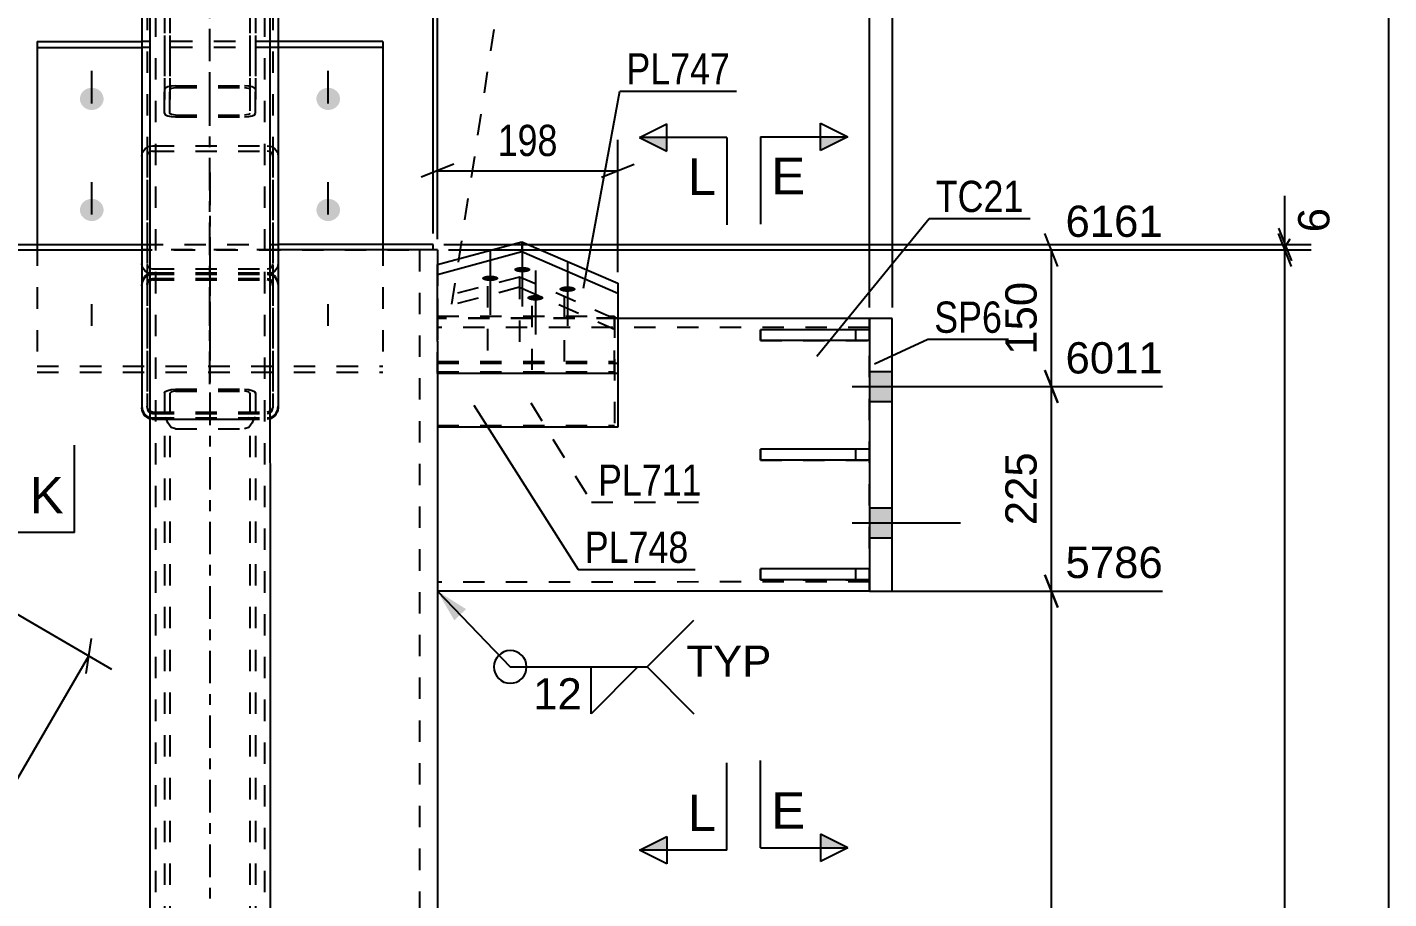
# Model space of a CAD drawing. Header units: millimetres. Extents: x -282 to 907, y -340 to 501.
# Drawn here: x -16.8 to 108, y 294.5 to 374.4 of the extents above; entities that cross this region are included whole.
import ezdxf

# ---------------------------------------------------------------- set-up
doc = ezdxf.new("R2010")
doc.units = ezdxf.units.MM
doc.linetypes.add('DXK_LINE_DOT2', pattern=[3.9198, 1.9599, -1.9599])
doc.linetypes.add('DXK_LINE_DOT3', pattern=[5.9187, 2.979, -0.9799, 0.9799, -0.9799])
doc.styles.add('Arial', font='ARIAL.TTF', dxfattribs={"height": 0.2})
doc.styles.add('Arial Narrow', font='ARIALN.TTF', dxfattribs={"height": 0.2})

# ---------------------------------------------------------------- blocks, each defined once
blk = doc.blocks.new('Part-284934793-47444 - 47433')
at = {"color": 2, "linetype": 'Continuous'}
for p, q in [((-19.02, 353.99), (-6.27, 353.99)), ((19.02, 353.99), (6.23, 353.99)), ((20.83, 353.99), (20.42, 353.99)), ((20.83, 353.99), (20.83, 352.65)), ((20.83, 345.61), (20.83, 119.79))]:
    blk.add_line(p, q, dxfattribs=at)
at = {"color": 7, "linetype": 'DXK_LINE_DOT2'}
for p, q in [((6.23, 353.99), (-6.27, 353.99)), ((20.42, 353.99), (19.02, 353.99)), ((19.17, 353.99), (19.17, 30.17)), ((20.83, 352.65), (20.83, 345.61))]:
    blk.add_line(p, q, dxfattribs=at)
at = {"color": 7, "linetype": 'DXK_LINE_DOT3'}
blk.add_line((0, 30.17), (0, 353.99), dxfattribs=at)
blk = doc.blocks.new('Part-284934793-47492 - 47433')
at = {"color": 2, "linetype": 'Continuous'}
for p, q in [((-20.42, 353.99), (-20.42, 354.49)), ((-20.42, 354.49), (-6.27, 354.49)), ((20.42, 354.49), (6.23, 354.49)), ((20.42, 353.99), (20.42, 354.49)), ((-20.42, 353.99), (-19.02, 353.99)), ((20.42, 353.99), (19.02, 353.99))]:
    blk.add_line(p, q, dxfattribs=at)
at = {"color": 7, "linetype": 'DXK_LINE_DOT2'}
for p, q in [((-6.27, 354.49), (6.23, 354.49)), ((-19.02, 353.99), (19.02, 353.99))]:
    blk.add_line(p, q, dxfattribs=at)
blk = doc.blocks.new('Part-284934793-47437 - 47433')
at = {"color": 7, "linetype": 'DXK_LINE_DOT2'}
for p, q in [((-5.97, 404.53), (-6.19, 404.08)), ((-5.65, 404.83), (-5.97, 404.53)), ((-5.27, 404.94), (-5.65, 404.83)), ((-5.46, 404.19), (-5.27, 404.24)), ((-5.27, 404.94), (5.23, 404.94)), ((-5.27, 404.24), (5.23, 404.24)), ((5.62, 404.83), (5.23, 404.94)), ((5.23, 404.24), (5.42, 404.19)), ((5.94, 404.53), (5.62, 404.83)), ((6.16, 404.08), (5.94, 404.53)), ((-6.19, 404.08), (-6.27, 403.55)), ((-6.27, 403.55), (-6.27, 386.47)), ((-5.77, 403.55), (-5.73, 403.82)), ((-5.77, 403.55), (-5.77, 339.53)), ((-5.73, 403.82), (-5.62, 404.04)), ((-5.62, 404.04), (-5.46, 404.19)), ((5.42, 404.19), (5.59, 404.04)), ((5.59, 404.04), (5.7, 403.82)), ((5.7, 403.82), (5.73, 403.55)), ((5.73, 403.55), (5.73, 339.53)), ((6.23, 403.55), (6.16, 404.08)), ((6.23, 403.55), (6.23, 386.47)), ((-6.27, 389), (-6.19, 388.47)), ((-6.19, 388.47), (-5.97, 388.02)), ((-5.97, 388.02), (-5.65, 387.72)), ((-5.73, 388.73), (-5.77, 389)), ((-5.62, 388.51), (-5.73, 388.73)), ((-5.46, 388.36), (-5.62, 388.51)), ((-5.27, 388.3), (-5.46, 388.36)), ((-5.27, 388.3), (5.23, 388.3)), ((5.42, 388.36), (5.23, 388.3)), ((5.59, 388.51), (5.42, 388.36)), ((5.7, 388.73), (5.59, 388.51)), ((5.62, 387.72), (5.94, 388.02)), ((5.73, 389), (5.7, 388.73)), ((5.94, 388.02), (6.16, 388.47)), ((6.16, 388.47), (6.23, 389)), ((-5.65, 387.72), (-5.27, 387.61)), ((-5.27, 387.61), (5.23, 387.61)), ((5.23, 387.61), (5.62, 387.72)), ((-6.27, 350.71), (-6.19, 351.12)), ((-5.73, 350.91), (-5.77, 350.71)), ((-5.62, 351.09), (-5.73, 350.91)), ((-5.65, 351.69), (-5.27, 351.77)), ((-5.46, 351.2), (-5.62, 351.09)), ((-5.27, 351.24), (-5.46, 351.2)), ((-5.27, 351.77), (5.23, 351.77)), ((-5.27, 351.24), (5.23, 351.24)), ((5.23, 351.77), (5.62, 351.69)), ((5.43, 351.2), (5.23, 351.24)), ((5.59, 351.09), (5.43, 351.2)), ((5.7, 350.91), (5.59, 351.09)), ((5.73, 350.71), (5.7, 350.91)), ((6.16, 351.12), (6.23, 350.71)), ((-5.77, 339.53), (-5.73, 339.33)), ((5.7, 339.33), (5.73, 339.53)), ((-5.73, 339.33), (-5.62, 339.16)), ((-5.62, 339.16), (-5.46, 339.04)), ((-5.44, 338.5), (-5.52, 338.52)), ((-5.46, 339.04), (-5.27, 339)), ((-5.27, 338.47), (-5.44, 338.5)), ((-5.27, 339), (5.23, 339)), ((-5.27, 338.47), (5.23, 338.47)), ((5.23, 339), (5.43, 339.04)), ((5.48, 338.52), (5.23, 338.47)), ((5.43, 339.04), (5.59, 339.16)), ((5.59, 339.16), (5.7, 339.33))]:
    blk.add_line(p, q, dxfattribs=at)
at = {"color": 7, "linetype": 'DXK_LINE_DOT3'}
blk.add_line((-0.02, 341.69), (-0.02, 399.71), dxfattribs=at)
at = {"color": 2, "linetype": 'Continuous'}
for p, q in [((-6.27, 386.47), (-6.27, 339.53)), ((6.23, 386.47), (6.23, 339.53)), ((-6.19, 339.12), (-6.27, 339.53)), ((6.23, 339.53), (6.16, 339.12)), ((-5.52, 338.52), (-5.65, 338.55)), ((5.62, 338.55), (5.48, 338.52))]:
    blk.add_line(p, q, dxfattribs=at)
at = {"color": 7, "linetype": 'DXK_LINE_DOT2'}
for centre, start, end in [((-5.22, 350.75), 114.3329, 159.2536), ((5.19, 350.75), 20.7474, 65.6681)]:
    blk.add_arc(centre, 1.03, start, end, dxfattribs=at)
at = {"color": 2, "linetype": 'Continuous'}
for centre, start, end in [((-5.22, 339.49), 200.7474, 245.6681), ((5.19, 339.49), 294.3329, 339.2536)]:
    blk.add_arc(centre, 1.03, start, end, dxfattribs=at)
blk = doc.blocks.new('Part-284934793-47438 - 47433')
at = {"color": 7, "linetype": 'DXK_LINE_DOT2'}
for p, q in [((-4.18, 340.87), (-4.11, 341.01)), ((-4.18, 340.87), (-4.18, 125.44)), ((-4.11, 341.01), (-3.89, 341.12)), ((-3.89, 341.12), (-3.57, 341.2)), ((-3.64, 340.94), (-3.68, 340.87)), ((-3.68, 340.87), (-3.68, 125.44)), ((-3.54, 341), (-3.64, 340.94)), ((-3.57, 341.2), (-3.18, 341.22)), ((-3.37, 341.03), (-3.54, 341)), ((-3.18, 341.05), (-3.37, 341.03)), ((-3.18, 341.22), (3.15, 341.22)), ((-3.18, 341.05), (3.15, 341.05)), ((3.15, 341.22), (3.53, 341.2)), ((3.34, 341.03), (3.15, 341.05)), ((3.5, 341), (3.34, 341.03)), ((3.61, 340.94), (3.5, 341)), ((3.53, 341.2), (3.86, 341.12)), ((3.65, 340.87), (3.61, 340.94)), ((3.65, 340.87), (3.65, 125.44)), ((3.86, 341.12), (4.07, 341.01)), ((4.07, 341.01), (4.15, 340.87)), ((4.15, 340.87), (4.15, 125.44)), ((-4.11, 338.52), (-4.18, 338.66)), ((-4, 338.47), (-4.11, 338.52)), ((-4, 338.47), (3.97, 338.47)), ((-3.89, 338.15), (-4, 338.47)), ((-3.57, 337.73), (-3.89, 338.15)), ((-3.68, 338.66), (-3.64, 338.59)), ((-3.64, 338.59), (-3.54, 338.53)), ((-3.54, 338.53), (-3.37, 338.49)), ((-3.37, 338.49), (-3.18, 338.48)), ((-3.18, 338.48), (3.15, 338.48)), ((3.15, 338.48), (3.34, 338.49)), ((3.34, 338.49), (3.5, 338.53)), ((3.5, 338.53), (3.61, 338.59)), ((3.86, 338.15), (3.53, 337.73)), ((3.61, 338.59), (3.65, 338.66)), ((3.97, 338.47), (3.86, 338.15)), ((4.07, 338.52), (3.97, 338.47)), ((4.15, 338.66), (4.07, 338.52)), ((-3.18, 337.59), (-3.57, 337.73)), ((-3.18, 337.59), (3.15, 337.59)), ((3.53, 337.73), (3.15, 337.59))]:
    blk.add_line(p, q, dxfattribs=at)
blk = doc.blocks.new('Part-284934793-47505 - 47433')
at = {"color": 7, "linetype": 'DXK_LINE_DOT2'}
for p, q in [((20.83, 347.91), (20.83, 337.91)), ((20.83, 347.91), (37.05, 347.91)), ((37.05, 347.91), (37.05, 337.91)), ((20.83, 337.91), (37.05, 337.91))]:
    blk.add_line(p, q, dxfattribs=at)
blk = doc.blocks.new('Part-284934793-47447 - 47433')
at = {"color": 7, "linetype": 'DXK_LINE_DOT2'}
for p, q in [((20.83, 347.72), (20.83, 322.72)), ((37.35, 347.72), (20.83, 347.72)), ((60.42, 346.89), (20.83, 346.89)), ((60.42, 322.72), (60.42, 347.72)), ((60.42, 323.56), (20.83, 323.55))]:
    blk.add_line(p, q, dxfattribs=at)
at = {"color": 2, "linetype": 'Continuous'}
for p, q in [((60.42, 347.72), (37.35, 347.72)), ((60.42, 322.72), (20.83, 322.72))]:
    blk.add_line(p, q, dxfattribs=at)
blk = doc.blocks.new('Part-284934793-47460 - 47433')
at = {"color": 7, "linetype": 'DXK_LINE_DOT2'}
for p, q in [((-6.19, 362.95), (-5.97, 363.26)), ((-5.97, 363.26), (-5.65, 363.46)), ((-5.65, 363.46), (-5.27, 363.53)), ((-5.27, 363.06), (-5.46, 363.03)), ((-5.27, 363.53), (5.23, 363.53)), ((-5.27, 363.06), (5.23, 363.06)), ((5.23, 363.53), (5.62, 363.46)), ((5.42, 363.03), (5.23, 363.06)), ((5.62, 363.46), (5.94, 363.26)), ((5.94, 363.26), (6.16, 362.95)), ((-6.27, 362.59), (-6.19, 362.95)), ((-6.27, 362.59), (-6.27, 339.67)), ((-5.73, 362.77), (-5.77, 362.59)), ((-5.77, 362.59), (-5.77, 339.67)), ((-5.62, 362.92), (-5.73, 362.77)), ((-5.46, 363.03), (-5.62, 362.92)), ((5.59, 362.92), (5.42, 363.03)), ((5.7, 362.77), (5.59, 362.92)), ((5.73, 362.59), (5.7, 362.77)), ((5.73, 362.59), (5.73, 339.67)), ((6.16, 362.95), (6.23, 362.59)), ((6.23, 362.59), (6.23, 339.67)), ((-6.19, 352.37), (-6.27, 352.73)), ((-5.97, 352.06), (-6.19, 352.37)), ((-5.65, 351.86), (-5.97, 352.06)), ((-5.77, 352.73), (-5.73, 352.55)), ((-5.73, 352.55), (-5.62, 352.39)), ((-5.27, 351.9), (-5.65, 351.82)), ((-5.27, 351.79), (-5.65, 351.86)), ((-5.62, 352.39), (-5.46, 352.29)), ((-5.46, 352.29), (-5.27, 352.26)), ((-5.27, 352.26), (5.23, 352.26)), ((-5.27, 351.9), (5.23, 351.9)), ((5.23, 352.26), (5.42, 352.29)), ((5.62, 351.82), (5.23, 351.9)), ((5.62, 351.86), (5.23, 351.79)), ((5.42, 352.29), (5.59, 352.39)), ((5.59, 352.39), (5.7, 352.55)), ((5.94, 352.06), (5.62, 351.86)), ((5.7, 352.55), (5.73, 352.73)), ((6.16, 352.37), (5.94, 352.06)), ((6.23, 352.73), (6.16, 352.37)), ((-6.19, 351.25), (-6.27, 350.84)), ((-5.77, 350.84), (-5.73, 351.04)), ((-5.73, 351.04), (-5.62, 351.22)), ((-5.62, 351.22), (-5.46, 351.33)), ((-5.46, 351.33), (-5.27, 351.37)), ((-5.27, 351.79), (5.23, 351.79)), ((-5.27, 351.37), (5.23, 351.37)), ((5.23, 351.37), (5.42, 351.33)), ((5.42, 351.33), (5.59, 351.22)), ((5.59, 351.22), (5.7, 351.04)), ((5.7, 351.04), (5.73, 350.84)), ((6.23, 350.84), (6.16, 351.25)), ((-6.27, 339.67), (-6.19, 339.26)), ((-5.73, 339.46), (-5.77, 339.67)), ((-5.62, 339.29), (-5.73, 339.46)), ((5.7, 339.46), (5.59, 339.29)), ((5.73, 339.67), (5.7, 339.46)), ((6.16, 339.26), (6.23, 339.67)), ((-5.65, 338.68), (-5.27, 338.6)), ((-5.46, 339.18), (-5.62, 339.29)), ((-5.27, 339.13), (-5.46, 339.18)), ((-5.27, 339.13), (5.23, 339.13)), ((-5.27, 338.6), (5.23, 338.6)), ((5.43, 339.18), (5.23, 339.13)), ((5.23, 338.6), (5.62, 338.68)), ((5.59, 339.29), (5.43, 339.18))]:
    blk.add_line(p, q, dxfattribs=at)
at = {"color": 7, "linetype": 'DXK_LINE_DOT3'}
blk.add_line((-0.02, 361.08), (-0.02, 341.83), dxfattribs=at)
at = {"color": 7, "linetype": 'DXK_LINE_DOT2'}
for centre, start, end in [((-5.22, 350.88), 114.3204, 159.2422), ((5.19, 350.88), 20.7588, 65.6806), ((-5.22, 339.63), 200.7588, 245.6806), ((5.19, 339.63), 294.3204, 339.2422)]:
    blk.add_arc(centre, 1.03, start, end, dxfattribs=at)
blk = doc.blocks.new('Part-284934793-47462 - 47433')
at = {"color": 2, "linetype": 'Continuous'}
for p, q in [((-15.85, 373.11), (-15.85, 354.49)), ((-15.85, 373.11), (-6.27, 373.11)), ((15.82, 373.11), (6.23, 373.11)), ((15.82, 373.11), (15.82, 354.49)), ((-15.85, 372.54), (-6.27, 372.54)), ((15.82, 372.54), (6.23, 372.54))]:
    blk.add_line(p, q, dxfattribs=at)
at = {"color": 7, "linetype": 'DXK_LINE_DOT2'}
for p, q in [((6.23, 373.11), (-6.27, 373.11)), ((6.23, 372.54), (-6.27, 372.54)), ((-15.85, 354.49), (-15.85, 342.78)), ((15.82, 354.49), (15.82, 342.78)), ((-15.85, 343.35), (15.82, 343.35)), ((-15.85, 342.78), (15.82, 342.78))]:
    blk.add_line(p, q, dxfattribs=at)
blk = doc.blocks.new('Part-284934793-47474 - 47433')
at = {"color": 2, "linetype": 'Continuous'}
for p, q in [((60.42, 347.72), (60.42, 322.72)), ((62.5, 347.72), (60.42, 347.72)), ((62.5, 322.72), (62.5, 347.72)), ((60.42, 322.72), (62.5, 322.72))]:
    blk.add_line(p, q, dxfattribs=at)
blk = doc.blocks.new('Part-284934793-47476 - 47433')
at = {"color": 2, "linetype": 'Continuous'}
for p, q in [((60.42, 335.72), (50.42, 335.72)), ((50.42, 334.72), (50.42, 335.72)), ((60.42, 335.72), (60.42, 334.72)), ((60.42, 334.72), (50.42, 334.72))]:
    blk.add_line(p, q, dxfattribs=at)
at = {"color": 7, "linetype": 'DXK_LINE_DOT2'}
blk.add_line((59.17, 334.72), (59.17, 335.72), dxfattribs=at)
blk = doc.blocks.new('Part-284934793-47477 - 47433')
at = {"color": 2, "linetype": 'Continuous'}
for p, q in [((60.42, 346.68), (50.42, 346.68)), ((50.42, 345.68), (50.42, 346.68)), ((60.42, 345.68), (50.42, 345.68)), ((60.42, 346.68), (60.42, 345.68))]:
    blk.add_line(p, q, dxfattribs=at)
at = {"color": 7, "linetype": 'DXK_LINE_DOT2'}
blk.add_line((59.17, 345.68), (59.17, 346.68), dxfattribs=at)
blk = doc.blocks.new('Part-284934793-47478 - 47433')
at = {"color": 2, "linetype": 'Continuous'}
for p, q in [((60.42, 324.76), (50.42, 324.76)), ((50.42, 323.76), (50.42, 324.76)), ((60.42, 324.76), (60.42, 323.76)), ((60.42, 323.76), (50.42, 323.76))]:
    blk.add_line(p, q, dxfattribs=at)
at = {"color": 7, "linetype": 'DXK_LINE_DOT2'}
blk.add_line((59.17, 323.76), (59.17, 324.76), dxfattribs=at)
blk = doc.blocks.new('Part-284934793-47479 - 47433')
at = {"color": 7, "linetype": 'DXK_LINE_DOT2'}
for p, q in [((60.42, 335.72), (50.42, 335.72)), ((50.42, 335.72), (50.42, 334.72)), ((59.17, 334.72), (59.17, 335.72)), ((60.42, 334.72), (60.42, 335.72)), ((50.42, 334.72), (60.42, 334.72))]:
    blk.add_line(p, q, dxfattribs=at)
blk = doc.blocks.new('Part-284934793-47480 - 47433')
at = {"color": 7, "linetype": 'DXK_LINE_DOT2'}
for p, q in [((60.42, 346.68), (50.42, 346.68)), ((50.42, 346.68), (50.42, 345.68)), ((50.42, 345.68), (60.42, 345.68)), ((59.17, 345.68), (59.17, 346.68)), ((60.42, 345.68), (60.42, 346.68))]:
    blk.add_line(p, q, dxfattribs=at)
blk = doc.blocks.new('Part-284934793-47481 - 47433')
at = {"color": 7, "linetype": 'DXK_LINE_DOT2'}
for p, q in [((60.42, 324.76), (50.42, 324.76)), ((50.42, 324.76), (50.42, 323.76)), ((59.17, 323.76), (59.17, 324.76)), ((60.42, 323.76), (60.42, 324.76)), ((50.42, 323.76), (60.42, 323.76))]:
    blk.add_line(p, q, dxfattribs=at)
blk = doc.blocks.new('Part-284934793-47498 - 47433')
at = {"color": 7, "linetype": 'DXK_LINE_DOT2'}
for p, q in [((-4.18, 399.33), (-4.11, 399.47)), ((-4.18, 397.17), (-4.18, 399.33)), ((-4.18, 399.33), (-4.18, 368.7)), ((-4.11, 399.47), (-3.89, 399.58)), ((-3.89, 399.58), (-3.57, 399.65)), ((-3.65, 399.4), (-3.68, 399.33)), ((-3.68, 397.17), (-3.68, 399.33)), ((-3.68, 399.33), (-3.68, 368.7)), ((-3.54, 399.46), (-3.65, 399.4)), ((-3.57, 399.65), (-3.18, 399.68)), ((-3.37, 399.49), (-3.54, 399.46)), ((-3.18, 399.51), (-3.37, 399.49)), ((-3.18, 399.68), (3.15, 399.68)), ((-3.18, 399.51), (3.15, 399.51)), ((3.15, 399.68), (3.53, 399.65)), ((3.34, 399.49), (3.15, 399.51)), ((3.5, 399.46), (3.34, 399.49)), ((3.61, 399.4), (3.5, 399.46)), ((3.53, 399.65), (3.86, 399.58)), ((3.65, 399.33), (3.61, 399.4)), ((3.65, 397.17), (3.65, 399.33)), ((3.65, 399.33), (3.65, 368.7)), ((3.86, 399.58), (4.07, 399.47)), ((4.07, 399.47), (4.15, 399.33)), ((4.15, 397.17), (4.15, 399.33)), ((4.15, 399.33), (4.15, 368.7)), ((-4.18, 397.17), (-4.18, 366.52)), ((-4.11, 397.04), (-4.18, 397.17)), ((-3.89, 396.93), (-4.11, 397.04)), ((-3.57, 396.85), (-3.89, 396.93)), ((-3.68, 397.17), (-3.68, 366.52)), ((-3.68, 397.17), (-3.65, 397.1)), ((-3.65, 397.1), (-3.54, 397.05)), ((-3.18, 396.83), (-3.57, 396.85)), ((-3.54, 397.05), (-3.37, 397.01)), ((-3.37, 397.01), (-3.18, 397)), ((-3.18, 397), (3.15, 397)), ((-3.18, 396.83), (3.15, 396.83)), ((3.15, 397), (3.34, 397.01)), ((3.53, 396.85), (3.15, 396.83)), ((3.34, 397.01), (3.5, 397.05)), ((3.5, 397.05), (3.61, 397.1)), ((3.86, 396.93), (3.53, 396.85)), ((3.61, 397.1), (3.65, 397.17)), ((3.65, 397.17), (3.65, 366.52)), ((4.07, 397.04), (3.86, 396.93)), ((4.15, 397.17), (4.07, 397.04)), ((4.15, 397.17), (4.15, 366.52)), ((-4.11, 368.83), (-4.18, 368.7)), ((-4.18, 366.52), (-4.18, 368.7)), ((-3.89, 368.94), (-4.11, 368.83)), ((-3.57, 369.01), (-3.89, 368.94)), ((-3.68, 368.7), (-3.65, 368.76)), ((-3.68, 366.52), (-3.68, 368.7)), ((-3.65, 368.76), (-3.54, 368.82)), ((-3.18, 369.04), (-3.57, 369.01)), ((-3.54, 368.82), (-3.37, 368.86)), ((-3.37, 368.86), (-3.18, 368.87)), ((-3.18, 369.04), (3.15, 369.04)), ((-3.18, 368.87), (3.15, 368.87)), ((3.53, 369.01), (3.15, 369.04)), ((3.15, 368.87), (3.34, 368.86)), ((3.34, 368.86), (3.5, 368.82)), ((3.5, 368.82), (3.61, 368.76)), ((3.86, 368.94), (3.53, 369.01)), ((3.61, 368.76), (3.65, 368.7)), ((3.65, 368.7), (3.65, 366.52)), ((4.07, 368.83), (3.86, 368.94)), ((4.15, 368.7), (4.07, 368.83)), ((4.15, 366.52), (4.15, 368.7)), ((-4.18, 366.52), (-4.11, 366.39)), ((-4.11, 366.39), (-3.89, 366.28)), ((-3.89, 366.28), (-3.57, 366.21)), ((-3.65, 366.46), (-3.68, 366.52)), ((-3.54, 366.4), (-3.65, 366.46)), ((-3.57, 366.21), (-3.18, 366.18)), ((-3.37, 366.37), (-3.54, 366.4)), ((-3.18, 366.35), (-3.37, 366.37)), ((-3.18, 366.35), (3.15, 366.35)), ((-3.18, 366.18), (3.15, 366.18)), ((3.34, 366.37), (3.15, 366.35)), ((3.15, 366.18), (3.53, 366.21)), ((3.5, 366.4), (3.34, 366.37)), ((3.61, 366.46), (3.5, 366.4)), ((3.53, 366.21), (3.86, 366.28)), ((3.65, 366.52), (3.61, 366.46)), ((3.86, 366.28), (4.07, 366.39)), ((4.07, 366.39), (4.15, 366.52))]:
    blk.add_line(p, q, dxfattribs=at)
blk = doc.blocks.new('Part-284934793-47525 - 47433')
at = {"color": 7, "linetype": 'DXK_LINE_DOT2'}
for p, q in [((37.35, 347.74), (20.83, 347.74)), ((20.83, 347.74), (20.83, 337.74)), ((37.35, 347.74), (37.35, 342.66))]:
    blk.add_line(p, q, dxfattribs=at)
at = {"color": 2, "linetype": 'Continuous'}
for p, q in [((37.35, 342.66), (37.35, 337.74)), ((37.35, 337.74), (20.83, 337.74))]:
    blk.add_line(p, q, dxfattribs=at)
blk = doc.blocks.new('Part-284934793-47539 - 47433')
at = {"color": 2, "linetype": 'Continuous'}
for p, q in [((-5.52, 402.93), (-5.51, 119.03)), ((5.48, 402.93), (5.49, 119.03))]:
    blk.add_line(p, q, dxfattribs=at)
at = {"color": 7, "linetype": 'DXK_LINE_DOT2'}
for p, q in [((-5.02, 402.93), (-5.01, 119.03)), ((4.98, 402.93), (4.99, 119.03))]:
    blk.add_line(p, q, dxfattribs=at)
blk = doc.blocks.new('Part-284934793-47546 - 47433')
at = {"color": 7, "linetype": 'DXK_LINE_DOT2'}
for p, q in [((28.36, 351.51), (20.83, 349.55)), ((37.05, 347.68), (28.36, 351.51)), ((28.36, 351.51), (28.36, 350.57)), ((28.36, 350.57), (20.83, 348.61)), ((20.83, 349.55), (20.83, 342.83)), ((28.36, 350.57), (37.05, 346.74)), ((37.05, 342.83), (37.05, 347.68)), ((20.83, 343.77), (37.05, 343.77)), ((20.83, 342.83), (37.05, 342.83))]:
    blk.add_line(p, q, dxfattribs=at)
blk = doc.blocks.new('Part-284934793-47556 - 47433')
at = {"color": 2, "linetype": 'Continuous'}
for p, q in [((20.83, 352.65), (28.57, 354.75)), ((28.57, 354.75), (37.35, 350.95)), ((28.57, 354.75), (28.57, 353.81)), ((28.57, 353.81), (20.83, 351.71)), ((37.35, 350.01), (28.57, 353.81)), ((20.83, 345.61), (20.83, 352.65)), ((37.35, 350.95), (37.35, 342.66)), ((37.35, 342.66), (20.83, 342.66))]:
    blk.add_line(p, q, dxfattribs=at)
at = {"color": 7, "linetype": 'DXK_LINE_DOT2'}
for p, q in [((20.83, 342.66), (20.83, 351.71)), ((20.83, 343.6), (37.35, 343.6))]:
    blk.add_line(p, q, dxfattribs=at)
blk = doc.blocks.new('Bolt-284934793-47563 - 47433')
at = {"linetype": 'Continuous'}
for points in [[(-10.85, 368.86), (-10.62, 368.83), (-10.41, 368.77), (-10.21, 368.66), (-10.04, 368.52), (-9.91, 368.35), (-9.82, 368.15), (-9.77, 367.95), (-9.77, 367.73), (-9.82, 367.52), (-9.91, 367.33), (-10.04, 367.16), (-10.21, 367.02), (-10.41, 366.91), (-10.62, 366.84), (-10.85, 366.82), (-11.08, 366.84), (-11.29, 366.91), (-11.49, 367.02), (-11.65, 367.16), (-11.79, 367.33), (-11.88, 367.52), (-11.93, 367.73), (-11.93, 367.95), (-11.88, 368.15), (-11.79, 368.35), (-11.65, 368.52), (-11.49, 368.66), (-11.29, 368.77), (-11.08, 368.83)], [(10.82, 368.86), (11.04, 368.83), (11.26, 368.77), (11.45, 368.66), (11.62, 368.52), (11.76, 368.35), (11.85, 368.15), (11.89, 367.95), (11.89, 367.73), (11.85, 367.52), (11.76, 367.33), (11.62, 367.16), (11.45, 367.02), (11.26, 366.91), (11.04, 366.84), (10.82, 366.82), (10.59, 366.84), (10.38, 366.91), (10.18, 367.02), (10.01, 367.16), (9.88, 367.33), (9.79, 367.52), (9.74, 367.73), (9.74, 367.95), (9.79, 368.15), (9.88, 368.35), (10.01, 368.52), (10.18, 368.66), (10.38, 368.77), (10.59, 368.83)], [(-10.85, 358.68), (-10.62, 358.65), (-10.41, 358.59), (-10.21, 358.48), (-10.04, 358.34), (-9.91, 358.17), (-9.82, 357.97), (-9.77, 357.77), (-9.77, 357.55), (-9.82, 357.34), (-9.91, 357.15), (-10.04, 356.98), (-10.21, 356.84), (-10.41, 356.73), (-10.62, 356.66), (-10.85, 356.64), (-11.08, 356.66), (-11.29, 356.73), (-11.49, 356.84), (-11.65, 356.98), (-11.79, 357.15), (-11.88, 357.34), (-11.93, 357.55), (-11.93, 357.77), (-11.88, 357.97), (-11.79, 358.17), (-11.65, 358.34), (-11.49, 358.48), (-11.29, 358.59), (-11.08, 358.65)], [(10.82, 358.68), (11.04, 358.65), (11.26, 358.59), (11.45, 358.48), (11.62, 358.34), (11.76, 358.17), (11.85, 357.97), (11.89, 357.77), (11.89, 357.55), (11.85, 357.34), (11.76, 357.15), (11.62, 356.98), (11.45, 356.84), (11.26, 356.73), (11.04, 356.66), (10.82, 356.64), (10.59, 356.66), (10.38, 356.73), (10.18, 356.84), (10.01, 356.98), (9.88, 357.15), (9.79, 357.34), (9.74, 357.55), (9.74, 357.77), (9.79, 357.97), (9.88, 358.17), (10.01, 358.34), (10.18, 358.48), (10.38, 358.59), (10.59, 358.65)]]:
    blk.add_hatch(color=1, dxfattribs=at).paths.add_polyline_path(points)
at = {"color": 1, "linetype": 'Continuous'}
for p, q in [((-10.85, 367.41), (-10.85, 370.4)), ((10.82, 367.41), (10.82, 370.4)), ((-10.85, 357.23), (-10.85, 360.22)), ((10.82, 357.23), (10.82, 360.22))]:
    blk.add_line(p, q, dxfattribs=at)
at = {"color": 1, "linetype": 'DXK_LINE_DOT2'}
for p, q in [((-0.02, 367.41), (-0.02, 370.4)), ((-10.85, 347.05), (-10.85, 350.04)), ((-0.02, 347.05), (-0.02, 350.04)), ((10.82, 347.05), (10.82, 350.04))]:
    blk.add_line(p, q, dxfattribs=at)
blk = doc.blocks.new('Bolt-284934793-47567 - 47433')
at = {"linetype": 'Continuous'}
for points in [[(60.42, 342.85), (60.42, 340.1), (62.5, 340.1), (62.5, 342.85)], [(60.42, 342.85), (60.42, 340.1), (62.5, 340.1), (62.5, 342.85)], [(60.42, 330.35), (60.42, 327.6), (62.5, 327.6), (62.5, 330.35)], [(60.42, 330.35), (60.42, 327.6), (62.5, 327.6), (62.5, 330.35)]]:
    blk.add_hatch(color=1, dxfattribs=at).paths.add_polyline_path(points)
at = {"color": 1, "linetype": 'Continuous'}
for p, q in [((60.42, 342.85), (62.5, 342.85)), ((60.42, 342.85), (62.5, 342.85)), ((58.83, 341.47), (68.75, 341.47)), ((58.83, 341.47), (68.75, 341.47)), ((60.42, 340.1), (62.5, 340.1)), ((60.42, 340.1), (62.5, 340.1)), ((60.42, 330.35), (62.5, 330.35)), ((60.42, 330.35), (62.5, 330.35)), ((58.83, 328.97), (68.75, 328.97)), ((58.83, 328.97), (68.75, 328.97)), ((60.42, 327.6), (62.5, 327.6)), ((60.42, 327.6), (62.5, 327.6))]:
    blk.add_line(p, q, dxfattribs=at)
blk = doc.blocks.new('Bolt-284934793-47575 - 47433')
at = {"color": 1, "linetype": 'DXK_LINE_DOT2'}
for p, q in [((25.4, 350.67), (25.4, 344.79)), ((28.36, 351.45), (28.36, 345.58)), ((32.45, 349.65), (32.45, 343.78)), ((29.49, 348.86), (29.49, 342.99))]:
    blk.add_line(p, q, dxfattribs=at)
blk = doc.blocks.new('Bolt-284934793-47585 - 47433')
at = {"linetype": 'Continuous'}
for points in [[(28.6, 352.45), (28.76, 352.44), (28.91, 352.42), (29.04, 352.4), (29.16, 352.36), (29.25, 352.32), (29.32, 352.27), (29.35, 352.22), (29.35, 352.16), (29.32, 352.11), (29.25, 352.06), (29.16, 352.02), (29.04, 351.98), (28.91, 351.96), (28.76, 351.94), (28.6, 351.93), (28.45, 351.94), (28.3, 351.96), (28.16, 351.98), (28.05, 352.02), (27.95, 352.06), (27.89, 352.11), (27.86, 352.16), (27.86, 352.22), (27.89, 352.27), (27.95, 352.32), (28.05, 352.36), (28.16, 352.4), (28.3, 352.42), (28.45, 352.44)], [(25.66, 351.65), (25.82, 351.64), (25.97, 351.63), (26.1, 351.6), (26.22, 351.57), (26.31, 351.52), (26.38, 351.47), (26.41, 351.42), (26.41, 351.37), (26.38, 351.31), (26.31, 351.27), (26.22, 351.22), (26.1, 351.19), (25.97, 351.16), (25.82, 351.14), (25.66, 351.14), (25.51, 351.14), (25.36, 351.16), (25.22, 351.19), (25.11, 351.22), (25.01, 351.27), (24.95, 351.31), (24.92, 351.37), (24.92, 351.42), (24.95, 351.47), (25.01, 351.52), (25.11, 351.57), (25.22, 351.6), (25.36, 351.63), (25.51, 351.64)], [(32.74, 350.66), (32.9, 350.65), (33.04, 350.64), (33.18, 350.61), (33.3, 350.57), (33.39, 350.53), (33.45, 350.48), (33.49, 350.43), (33.49, 350.37), (33.45, 350.32), (33.39, 350.27), (33.3, 350.23), (33.18, 350.19), (33.04, 350.17), (32.9, 350.15), (32.74, 350.14), (32.58, 350.15), (32.43, 350.17), (32.3, 350.19), (32.18, 350.23), (32.09, 350.27), (32.03, 350.32), (31.99, 350.37), (31.99, 350.43), (32.03, 350.48), (32.09, 350.53), (32.18, 350.57), (32.3, 350.61), (32.43, 350.64), (32.58, 350.65)], [(29.8, 349.86), (29.95, 349.86), (30.1, 349.84), (30.24, 349.81), (30.36, 349.78), (30.45, 349.73), (30.51, 349.68), (30.54, 349.63), (30.54, 349.58), (30.51, 349.53), (30.45, 349.48), (30.36, 349.43), (30.24, 349.4), (30.1, 349.37), (29.95, 349.35), (29.8, 349.35), (29.64, 349.35), (29.49, 349.37), (29.36, 349.4), (29.24, 349.43), (29.15, 349.48), (29.08, 349.53), (29.05, 349.58), (29.05, 349.63), (29.08, 349.68), (29.15, 349.73), (29.24, 349.78), (29.36, 349.81), (29.49, 349.84), (29.64, 349.86)]]:
    blk.add_hatch(color=1, dxfattribs=at).paths.add_polyline_path(points)
at = {"color": 1, "linetype": 'Continuous'}
for p, q in [((28.6, 354.7), (28.6, 348.82)), ((25.66, 353.9), (25.66, 348.03)), ((29.8, 352.11), (29.8, 346.24)), ((32.74, 352.91), (32.74, 347.03))]:
    blk.add_line(p, q, dxfattribs=at)
blk = doc.blocks.new('StraightDimension-284934793-55153 - 47433')
at = {"color": 7, "linetype": 'Continuous'}
for p, q in [((77.68, 321.22), (76.48, 324.22)), ((61.42, 322.72), (87.27, 322.72)), ((77.08, 86.06), (77.08, 322.72))]:
    blk.add_line(p, q, dxfattribs=at)
at = {"color": 0, "linetype": 'Continuous'}
blk.add_wipeout([(87.87, 323.32), (87.87, 327.52), (77.78, 327.52), (77.78, 323.32)], dxfattribs=at)
at = {"color": 3, "linetype": 'Continuous', "style": 'Arial'}
blk.add_text('5786', height=2.865, dxfattribs=at).set_placement((78.38, 323.92))
blk = doc.blocks.new('StraightDimension-284934793-55151 - 47433')
at = {"color": 7, "linetype": 'Continuous'}
for p, q in [((77.68, 352.49), (76.48, 355.49)), ((21.83, 353.99), (87.27, 353.99)), ((77.08, 341.47), (77.08, 353.99)), ((76.48, 342.97), (77.68, 339.97)), ((67.67, 341.47), (87.27, 341.47))]:
    blk.add_line(p, q, dxfattribs=at)
at = {"color": 0}
blk.add_wipeout([(76.33, 351.67), (72.13, 351.67), (72.13, 343.79), (76.33, 343.79)], dxfattribs=at)
at = {"color": 3, "style": 'Arial'}
blk.add_text('150', height=2.865, rotation=90.0002, dxfattribs=at).set_placement((75.73, 344.39))
at = {"color": 0, "linetype": 'Continuous'}
blk.add_wipeout([(87.87, 354.59), (87.87, 358.79), (77.78, 358.79), (77.78, 354.59)], dxfattribs=at)
at = {"color": 3, "linetype": 'Continuous', "style": 'Arial'}
blk.add_text('6161', height=2.865, dxfattribs=at).set_placement((78.38, 355.19))
blk = doc.blocks.new('StraightDimension-284934793-55297 - 47433')
at = {"color": 7, "linetype": 'Continuous'}
blk.add_line((108, -2.08), (108, 437.17), dxfattribs=at)
blk = doc.blocks.new('StraightDimension-284934793-55489 - 47433')
at = {"color": 7, "linetype": 'Continuous'}
for p, q in [((60.42, 348.72), (60.42, 463.97)), ((62.52, 348.72), (62.52, 463.97)), ((58.92, 460.52), (61.92, 461.72)), ((64.02, 461.72), (61.02, 460.52)), ((60.42, 461.12), (62.52, 461.12)), ((62.52, 461.12), (69.22, 461.12)), ((62.52, 461.12), (69.22, 461.12))]:
    blk.add_line(p, q, dxfattribs=at)
at = {"color": 0}
blk.add_wipeout([(68.69, 461.87), (68.69, 466.07), (63.04, 466.07), (63.04, 461.87)], dxfattribs=at)
at = {"color": 3, "style": 'Arial'}
blk.add_text('25', height=2.865, dxfattribs=at).set_placement((63.64, 462.47))
blk = doc.blocks.new('StraightDimension-284934793-60006 - 47433')
at = {"color": 7, "linetype": 'Continuous'}
for p, q in [((20.83, 354.99), (20.83, 364.1)), ((37.35, 351.95), (37.35, 364.1)), ((22.33, 361.85), (19.33, 360.65)), ((35.85, 360.65), (38.85, 361.85)), ((20.83, 361.25), (37.35, 361.25))]:
    blk.add_line(p, q, dxfattribs=at)
at = {"color": 0}
blk.add_wipeout([(32.44, 362), (32.44, 366.2), (25.75, 366.2), (25.75, 362)], dxfattribs=at)
at = {"color": 3, "style": 'Arial Narrow'}
blk.add_text('198', height=2.863, dxfattribs=at).set_placement((26.35, 362.6))
blk = doc.blocks.new('StraightDimension-284934793-55152 - 47433')
at = {"color": 7, "linetype": 'Continuous'}
for p, q in [((77.68, 339.97), (76.48, 342.97)), ((67.67, 341.47), (87.27, 341.47)), ((77.08, 322.72), (77.08, 341.47)), ((76.48, 324.22), (77.68, 321.22)), ((61.42, 322.72), (87.27, 322.72))]:
    blk.add_line(p, q, dxfattribs=at)
at = {"color": 0}
blk.add_wipeout([(76.33, 336.03), (72.13, 336.03), (72.13, 328.16), (76.33, 328.16)], dxfattribs=at)
at = {"color": 3, "style": 'Arial'}
blk.add_text('225', height=2.865, rotation=90.0002, dxfattribs=at).set_placement((75.73, 328.76))
at = {"color": 0, "linetype": 'Continuous'}
blk.add_wipeout([(87.87, 342.07), (87.87, 346.27), (77.78, 346.27), (77.78, 342.07)], dxfattribs=at)
at = {"color": 3, "linetype": 'Continuous', "style": 'Arial'}
blk.add_text('6011', height=2.865, dxfattribs=at).set_placement((78.38, 342.67))
blk = doc.blocks.new('StraightDimension-284934793-55272 - 47433')
at = {"color": 7, "linetype": 'Continuous'}
for p, q in [((97.89, 355.99), (99.09, 352.99)), ((21.42, 354.49), (100.89, 354.49)), ((99.09, 352.49), (97.89, 355.49)), ((98.49, 353.99), (98.49, 354.49)), ((21.83, 353.99), (100.89, 353.99))]:
    blk.add_line(p, q, dxfattribs=at)
at = {"color": 0}
blk.add_wipeout([(103.16, 358.44), (98.96, 358.44), (98.96, 355.01), (103.16, 355.01)], dxfattribs=at)
at = {"color": 7, "linetype": 'Continuous'}
for p, q in [((98.49, 354.49), (98.49, 358.96)), ((98.49, 354.49), (98.49, 358.96)), ((98.49, 354.24), (98.96, 355.01))]:
    blk.add_line(p, q, dxfattribs=at)
at = {"color": 3, "style": 'Arial'}
blk.add_text('6', height=2.87, rotation=90.0002, dxfattribs=at).set_placement((102.56, 355.61))
blk = doc.blocks.new('StraightDimension-284934793-55273 - 47433')
at = {"color": 7, "linetype": 'Continuous'}
for p, q in [((99.09, 352.49), (97.89, 355.49)), ((21.83, 353.99), (100.89, 353.99)), ((98.49, 0), (98.49, 353.99))]:
    blk.add_line(p, q, dxfattribs=at)
blk = doc.blocks.new('StraightDimension-284934793-55490 - 47433')
at = {"color": 7, "linetype": 'Continuous'}
for p, q in [((20.83, 354.99), (20.83, 463.97)), ((60.42, 348.72), (60.42, 463.97)), ((22.33, 461.72), (19.33, 460.52)), ((58.92, 460.52), (61.92, 461.72)), ((20.83, 461.12), (60.42, 461.12))]:
    blk.add_line(p, q, dxfattribs=at)
at = {"color": 0}
blk.add_wipeout([(44.56, 461.87), (44.56, 466.07), (36.69, 466.07), (36.69, 461.87)], dxfattribs=at)
at = {"color": 3, "style": 'Arial'}
blk.add_text('475', height=2.865, dxfattribs=at).set_placement((37.29, 462.47))
blk = doc.blocks.new('StraightDimension-284934793-55491 - 47433')
at = {"color": 7, "linetype": 'Continuous'}
for p, q in [((20.42, 355.49), (20.42, 463.97)), ((20.83, 354.99), (20.83, 463.97)), ((18.92, 460.52), (21.92, 461.72)), ((22.33, 461.72), (19.33, 460.52)), ((20.42, 461.12), (20.83, 461.12))]:
    blk.add_line(p, q, dxfattribs=at)
at = {"color": 0}
blk.add_wipeout([(22.34, 461.87), (22.34, 466.07), (18.91, 466.07), (18.91, 461.87)], dxfattribs=at)
at = {"color": 3, "style": 'Arial'}
blk.add_text('5', height=2.87, dxfattribs=at).set_placement((19.51, 462.47))
blk = doc.blocks.new('StraightDimension-284934793-55492 - 47433')
at = {"color": 7, "linetype": 'Continuous'}
for p, q in [((-20.42, 355.49), (-20.42, 463.97)), ((20.42, 355.49), (20.42, 463.97)), ((-18.92, 461.72), (-21.92, 460.52)), ((18.92, 460.52), (21.92, 461.72)), ((-20.42, 461.12), (20.42, 461.12))]:
    blk.add_line(p, q, dxfattribs=at)
at = {"color": 0}
blk.add_wipeout([(3.94, 461.87), (3.94, 466.07), (-3.94, 466.07), (-3.94, 461.87)], dxfattribs=at)
at = {"color": 3, "style": 'Arial'}
blk.add_text('490', height=2.865, dxfattribs=at).set_placement((-3.34, 462.47))
blk = doc.blocks.new('StraightDimension-284934793-56204 - 47433')
at = {"color": 7, "linetype": 'Continuous'}
for p, q in [((-20.47, 322.22), (-9.04, 315.57)), ((-11.35, 315.18), (-10.88, 318.38)), ((-81.14, 196.36), (-11.12, 316.78)), ((-90.49, 201.8), (-79.06, 195.15)), ((-80.9, 197.96), (-81.37, 194.76))]:
    blk.add_line(p, q, dxfattribs=at)
at = {"color": 0}
blk.add_wipeout([(-44.24, 261.31), (-47.87, 263.42), (-52.94, 254.69), (-49.31, 252.58)], dxfattribs=at)
at = {"color": 3, "style": 'Arial'}
blk.add_text('1672', height=2.865, rotation=59.8225, dxfattribs=at).set_placement((-49.53, 253.4))
blk = doc.blocks.new('Mark-284934793-63154 - 47433')
at = {"color": 0}
blk.add_wipeout([(47.64, 369.16), (47.64, 372.16), (38.14, 372.16), (38.14, 369.16)], dxfattribs=at)
blk.add_wipeout([(47.64, 369.16), (47.64, 372.16), (38.14, 372.16), (38.14, 369.16)], dxfattribs=at)
at = {"color": 30, "linetype": 'Continuous'}
for p, q in [((34.21, 350.5), (37.54, 368.56)), ((37.54, 368.56), (48.24, 368.56))]:
    blk.add_line(p, q, dxfattribs=at)
at = {"color": 3, "style": 'Arial Narrow'}
blk.add_text('PL747', height=2.863, dxfattribs=at).set_placement((38.14, 369.16))
blk = doc.blocks.new('Mark-284934793-55456 - 47433')
at = {"color": 0}
blk.add_wipeout([(72.56, 346.4), (72.56, 349.4), (66.35, 349.4), (66.35, 346.4)], dxfattribs=at)
blk.add_wipeout([(72.56, 346.4), (72.56, 349.4), (66.35, 349.4), (66.35, 346.4)], dxfattribs=at)
at = {"color": 30, "linetype": 'Continuous'}
for p, q in [((60.87, 343.54), (65.75, 345.8)), ((65.75, 345.8), (73.16, 345.8))]:
    blk.add_line(p, q, dxfattribs=at)
at = {"color": 3, "style": 'Arial Narrow'}
blk.add_text('SP6', height=2.863, dxfattribs=at).set_placement((66.35, 346.4))
blk = doc.blocks.new('Mark-284934793-55453 - 47433')
at = {"color": 0}
blk.add_wipeout([(74.53, 357.47), (74.53, 360.47), (66.49, 360.47), (66.49, 357.47)], dxfattribs=at)
blk.add_wipeout([(74.53, 357.47), (74.53, 360.47), (66.49, 360.47), (66.49, 357.47)], dxfattribs=at)
at = {"color": 30, "linetype": 'Continuous'}
for p, q in [((55.6, 344.26), (65.89, 356.87)), ((65.89, 356.87), (75.13, 356.87))]:
    blk.add_line(p, q, dxfattribs=at)
at = {"color": 3, "style": 'Arial Narrow'}
blk.add_text('TC21', height=2.863, dxfattribs=at).set_placement((66.49, 357.47))
blk = doc.blocks.new('WeldMark-284934793-56273 - 47433')
at = {"linetype": 'Continuous'}
blk.add_hatch(color=30, dxfattribs=at).paths.add_polyline_path([(22.37, 320.04), (20.83, 322.72), (23.45, 321.07)])
at = {"color": 30, "linetype": 'Continuous'}
for p, q in [((20.83, 322.72), (27.5, 315.77)), ((27.5, 315.77), (40.04, 315.77))]:
    blk.add_line(p, q, dxfattribs=at)
at = {"color": 3, "linetype": 'Continuous'}
for p, q in [((40.04, 315.77), (44.33, 320.05)), ((34.9, 315.77), (39.19, 315.77)), ((39.19, 315.77), (34.9, 311.48)), ((34.9, 311.48), (34.9, 315.77)), ((40.04, 315.77), (44.33, 311.48))]:
    blk.add_line(p, q, dxfattribs=at)
blk.add_arc((27.5, 315.77), 1.5, 90, 270, dxfattribs=at)
at = {"color": 0}
blk.add_wipeout([(34.24, 311.67), (34.24, 315.07), (29.4, 315.07), (29.4, 311.67)], dxfattribs=at)
at = {"color": 3, "linetype": 'Continuous'}
blk.add_arc((27.5, 315.77), 1.5, 270, 90, dxfattribs=at)
at = {"color": 3, "style": 'Arial'}
blk.add_text('12', height=2.865, dxfattribs=at).set_placement((29.6, 311.87))
at = {"color": 0, "linetype": 'Continuous'}
blk.add_wipeout([(51.42, 314.87), (51.42, 317.87), (43.64, 317.87), (43.64, 314.87)], dxfattribs=at)
blk.add_wipeout([(51.42, 314.87), (51.42, 317.87), (43.64, 317.87), (43.64, 314.87)], dxfattribs=at)
at = {"color": 3, "linetype": 'Continuous', "style": 'Arial'}
blk.add_text('TYP', height=2.865, dxfattribs=at).set_placement((43.64, 314.87))
blk = doc.blocks.new('SectionMark-284934793-57797 - 47433')
at = {"linetype": 'Continuous'}
for points in [[(55.92, 363.11), (55.92, 364.36), (58.42, 364.36)], [(55.92, 299.19), (55.92, 300.44), (58.42, 299.19)]]:
    blk.add_hatch(color=6, dxfattribs=at).paths.add_polyline_path(points)
at = {"color": 6, "linetype": 'Continuous'}
for p, q in [((55.92, 363.11), (55.92, 365.61)), ((55.92, 365.61), (58.42, 364.36)), ((50.42, 364.35), (58.42, 364.36)), ((50.42, 364.35), (50.42, 356.35)), ((58.42, 364.36), (55.92, 363.11)), ((50.42, 299.19), (50.42, 307.19)), ((58.42, 299.19), (55.92, 300.44)), ((55.92, 300.44), (55.92, 297.94)), ((50.42, 299.19), (58.42, 299.19)), ((58.42, 299.19), (55.92, 297.94))]:
    blk.add_line(p, q, dxfattribs=at)
at = {"color": 0, "linetype": 'Continuous'}
for points in [[(54.53, 359.1), (54.53, 362.6), (51.42, 362.6), (51.42, 359.1)], [(54.53, 300.94), (54.53, 304.44), (51.42, 304.44), (51.42, 300.94)]]:
    blk.add_wipeout(points, dxfattribs=at)
at = {"color": 3, "linetype": 'Continuous', "style": 'Arial'}
for p in [(51.42, 359.1), (51.42, 300.94)]:
    blk.add_text('E', height=3.34, dxfattribs=at).set_placement(p)
blk = doc.blocks.new('SectionMark-284934793-63948 - 47433')
at = {"linetype": 'Continuous'}
for points in [[(41.85, 364.29), (41.85, 363.04), (39.35, 364.29)], [(41.85, 300.23), (41.85, 298.98), (39.35, 298.98)]]:
    blk.add_hatch(color=6, dxfattribs=at).paths.add_polyline_path(points)
at = {"color": 6, "linetype": 'Continuous'}
for p, q in [((39.35, 364.29), (41.85, 365.54)), ((41.85, 363.04), (41.85, 365.54)), ((47.35, 364.29), (39.35, 364.29)), ((39.35, 364.29), (41.85, 363.04)), ((47.35, 364.29), (47.35, 356.29)), ((47.35, 298.98), (47.35, 306.98)), ((39.35, 298.98), (41.85, 300.23)), ((41.85, 300.23), (41.85, 297.73)), ((47.35, 298.98), (39.35, 298.98)), ((41.85, 297.73), (39.35, 298.98))]:
    blk.add_line(p, q, dxfattribs=at)
at = {"color": 0, "linetype": 'Continuous'}
for points in [[(46.35, 359.04), (46.35, 362.54), (43.76, 362.54), (43.76, 359.04)], [(46.35, 300.73), (46.35, 304.23), (43.76, 304.23), (43.76, 300.73)]]:
    blk.add_wipeout(points, dxfattribs=at)
at = {"color": 3, "linetype": 'Continuous', "style": 'Arial'}
for p in [(43.76, 359.04), (43.76, 300.73)]:
    blk.add_text('L', height=3.34, dxfattribs=at).set_placement(p)
blk = doc.blocks.new('Mark-284934793-63145 - 47433')
at = {"color": 0}
blk.add_wipeout([(45.04, 331.46), (45.04, 334.46), (35.54, 334.46), (35.54, 331.46)], dxfattribs=at)
blk.add_wipeout([(45.04, 331.46), (45.04, 334.46), (35.54, 334.46), (35.54, 331.46)], dxfattribs=at)
at = {"color": 30, "linetype": 'DXK_LINE_DOT2'}
for p, q in [((29.37, 339.99), (34.94, 330.86)), ((34.94, 330.86), (45.64, 330.86))]:
    blk.add_line(p, q, dxfattribs=at)
at = {"color": 3, "style": 'Arial Narrow'}
blk.add_text('PL711', height=2.863, dxfattribs=at).set_placement((35.54, 331.46))
blk = doc.blocks.new('Mark-284934793-63148 - 47433')
at = {"color": 0}
blk.add_wipeout([(43.83, 325.31), (43.83, 328.31), (34.33, 328.31), (34.33, 325.31)], dxfattribs=at)
blk.add_wipeout([(43.83, 325.31), (43.83, 328.31), (34.33, 328.31), (34.33, 325.31)], dxfattribs=at)
at = {"color": 30, "linetype": 'Continuous'}
for p, q in [((24.16, 339.76), (33.73, 324.71)), ((33.73, 324.71), (44.43, 324.71))]:
    blk.add_line(p, q, dxfattribs=at)
at = {"color": 3, "style": 'Arial Narrow'}
blk.add_text('PL748', height=2.863, dxfattribs=at).set_placement((34.33, 325.31))
blk = doc.blocks.new('Mark-284934793-63151 - 47433')
at = {"color": 0}
blk.add_wipeout([(36.45, 376.89), (36.45, 379.89), (26.94, 379.89), (26.94, 376.89)], dxfattribs=at)
blk.add_wipeout([(36.45, 376.89), (36.45, 379.89), (26.94, 379.89), (26.94, 376.89)], dxfattribs=at)
at = {"color": 30, "linetype": 'DXK_LINE_DOT2'}
for p, q in [((22.16, 349.01), (26.34, 376.29)), ((26.34, 376.29), (37.05, 376.29))]:
    blk.add_line(p, q, dxfattribs=at)
at = {"color": 3, "style": 'Arial Narrow'}
blk.add_text('PL729', height=2.863, dxfattribs=at).set_placement((26.94, 376.89))
blk = doc.blocks.new('SectionMark-284934793-63506 - 47433')
at = {"linetype": 'Continuous'}
for points in [[(-17.92, 384.23), (-17.92, 382.98), (-20.42, 384.23)], [(-17.92, 329.34), (-17.92, 328.09), (-20.42, 328.09)]]:
    blk.add_hatch(color=6, dxfattribs=at).paths.add_polyline_path(points)
at = {"color": 6, "linetype": 'Continuous'}
for p, q in [((-20.42, 384.23), (-17.92, 385.48)), ((-17.92, 382.98), (-17.92, 385.48)), ((-12.42, 384.23), (-20.42, 384.23)), ((-20.42, 384.23), (-17.92, 382.98)), ((-12.42, 384.23), (-12.42, 376.23)), ((-12.42, 328.09), (-12.42, 336.09)), ((-20.42, 328.09), (-17.92, 329.34)), ((-17.92, 329.34), (-17.92, 326.84)), ((-12.42, 328.09), (-20.42, 328.09)), ((-17.92, 326.84), (-20.42, 328.09))]:
    blk.add_line(p, q, dxfattribs=at)
at = {"color": 0, "linetype": 'Continuous'}
for points in [[(-13.42, 378.98), (-13.42, 382.48), (-16.53, 382.48), (-16.53, 378.98)], [(-13.42, 329.84), (-13.42, 333.34), (-16.53, 333.34), (-16.53, 329.84)]]:
    blk.add_wipeout(points, dxfattribs=at)
at = {"color": 3, "linetype": 'Continuous', "style": 'Arial'}
for p in [(-16.53, 378.98), (-16.53, 329.84)]:
    blk.add_text('K', height=3.34, dxfattribs=at).set_placement(p)

msp = doc.modelspace()

# ---------------------------------------------------------------- block references
for name in ['Part-284934793-47437 - 47433', 'Part-284934793-47539 - 47433', 'Part-284934793-47498 - 47433', 'Part-284934793-47462 - 47433', 'Bolt-284934793-47563 - 47433', 'Part-284934793-47460 - 47433', 'Part-284934793-47492 - 47433', 'Part-284934793-47556 - 47433', 'Bolt-284934793-47585 - 47433', 'Part-284934793-47444 - 47433', 'Part-284934793-47546 - 47433', 'Bolt-284934793-47575 - 47433', 'Part-284934793-47505 - 47433', 'Part-284934793-47525 - 47433', 'Part-284934793-47447 - 47433', 'Part-284934793-47474 - 47433', 'Part-284934793-47477 - 47433', 'Part-284934793-47480 - 47433', 'Bolt-284934793-47567 - 47433', 'Part-284934793-47438 - 47433', 'Part-284934793-47476 - 47433', 'Part-284934793-47479 - 47433', 'Part-284934793-47478 - 47433', 'Part-284934793-47481 - 47433']:
    msp.add_blockref(name, (0, 0))

# ---------------------------------------------------------------- next in the draw order: block references
for name in ['StraightDimension-284934793-55151 - 47433', 'StraightDimension-284934793-55153 - 47433', 'StraightDimension-284934793-56204 - 47433']:
    msp.add_blockref(name, (0, 0))

# ---------------------------------------------------------------- next in the draw order: block references
msp.add_blockref('StraightDimension-284934793-55297 - 47433', (0, 0))

# ---------------------------------------------------------------- next in the draw order: block references
for name in ['StraightDimension-284934793-55489 - 47433', 'StraightDimension-284934793-60006 - 47433', 'StraightDimension-284934793-55152 - 47433']:
    msp.add_blockref(name, (0, 0))

# ---------------------------------------------------------------- next in the draw order: block references
msp.add_blockref('StraightDimension-284934793-55272 - 47433', (0, 0))

# ---------------------------------------------------------------- next in the draw order: block references
msp.add_blockref('StraightDimension-284934793-55273 - 47433', (0, 0))

# ---------------------------------------------------------------- next in the draw order: block references
for name in ['StraightDimension-284934793-55490 - 47433', 'WeldMark-284934793-56273 - 47433']:
    msp.add_blockref(name, (0, 0))

# ---------------------------------------------------------------- next in the draw order: block references
for name in ['StraightDimension-284934793-55491 - 47433', 'Mark-284934793-63154 - 47433', 'Mark-284934793-55456 - 47433']:
    msp.add_blockref(name, (0, 0))

# ---------------------------------------------------------------- next in the draw order: block references
for name in ['StraightDimension-284934793-55492 - 47433', 'SectionMark-284934793-63948 - 47433', 'Mark-284934793-55453 - 47433']:
    msp.add_blockref(name, (0, 0))

# ---------------------------------------------------------------- next in the draw order: block references
for name in ['SectionMark-284934793-63506 - 47433', 'Mark-284934793-63151 - 47433', 'SectionMark-284934793-57797 - 47433', 'Mark-284934793-63145 - 47433']:
    msp.add_blockref(name, (0, 0))

# ---------------------------------------------------------------- next in the draw order: block references
msp.add_blockref('Mark-284934793-63148 - 47433', (0, 0))

doc.saveas('drawing.dxf')
